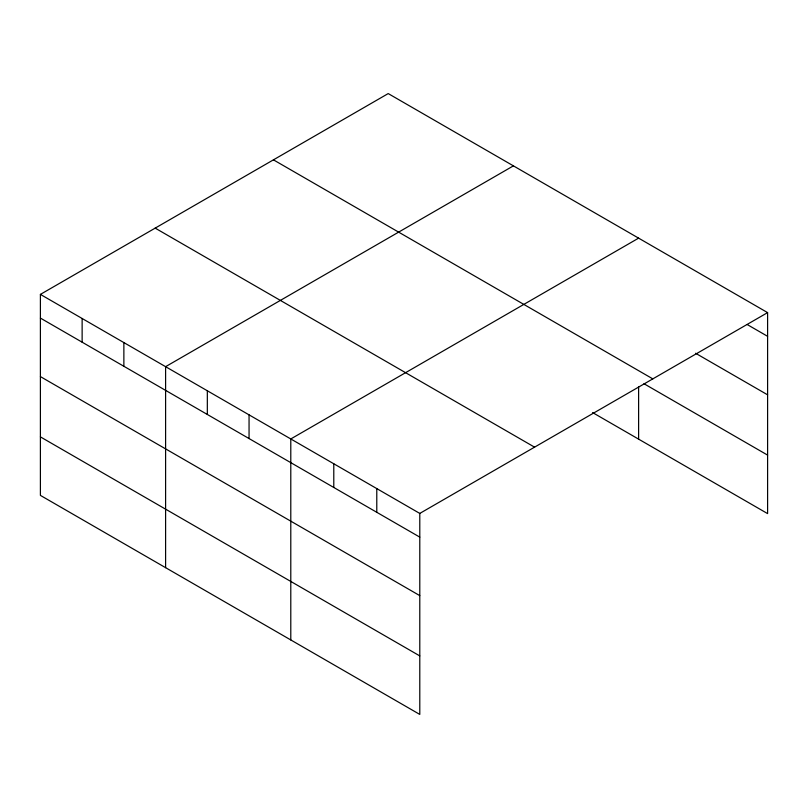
<?xml version="1.0" encoding="UTF-8"?>
<svg xmlns="http://www.w3.org/2000/svg" width="808" height="808" viewBox="0 0 808 808"><rect width="100%" height="100%" fill="white"/><g stroke="black" fill="none" stroke-linecap="round" stroke-linejoin="round"><path stroke-width="1.21" d="M40.4 294.395L419.786 513.423L419.786 714.423L40.4 495.385L40.4 294.395L388.214 93.577L767.6 312.615L767.6 513.605L592.597 412.575M513.413 165.862L165.6 366.67L165.6 567.67M638.613 238.138L290.789 438.956L290.789 639.946M419.786 513.423L767.6 312.615M747.178 324.523L767.6 336.32M695.577 353.248L767.6 394.819M273.437 159.843L652.824 378.881M643.986 383.729L767.6 455.106M155.176 228.119L534.563 447.157M40.4 318.089L419.786 537.128M40.4 376.599L419.786 595.637M40.4 436.875L419.786 655.914M638.613 386.86L638.613 439.138M376.781 488.598L376.781 512.302M333.785 463.772L333.785 487.476M249.056 414.858L249.056 438.562M207.333 390.769L207.333 414.464M123.866 342.582L123.866 366.276M82.133 318.483L82.133 342.188"/></g></svg>
